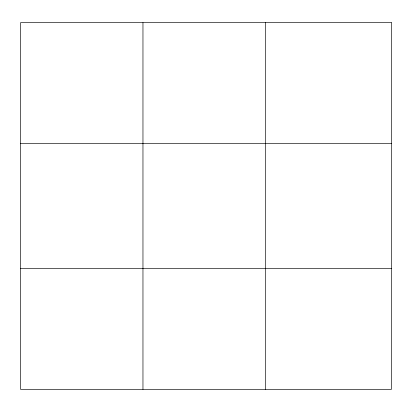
<?xml version="1.0" encoding="UTF-8"?>
<svg xmlns="http://www.w3.org/2000/svg" width="412" height="412" viewBox="0 0 412 412"><rect width="100%" height="100%" fill="white"/><g stroke="black" fill="none" stroke-linecap="round" stroke-linejoin="round"><path stroke-width="0.62" d="M142.964 22.624L142.964 389.376M265.328 22.624L265.328 389.376M20.6 143.654L391.4 143.654M20.6 268.346L391.4 268.346M391.4 22.624L391.4 389.376L20.6 389.376L20.6 22.624L391.4 22.624"/></g></svg>
